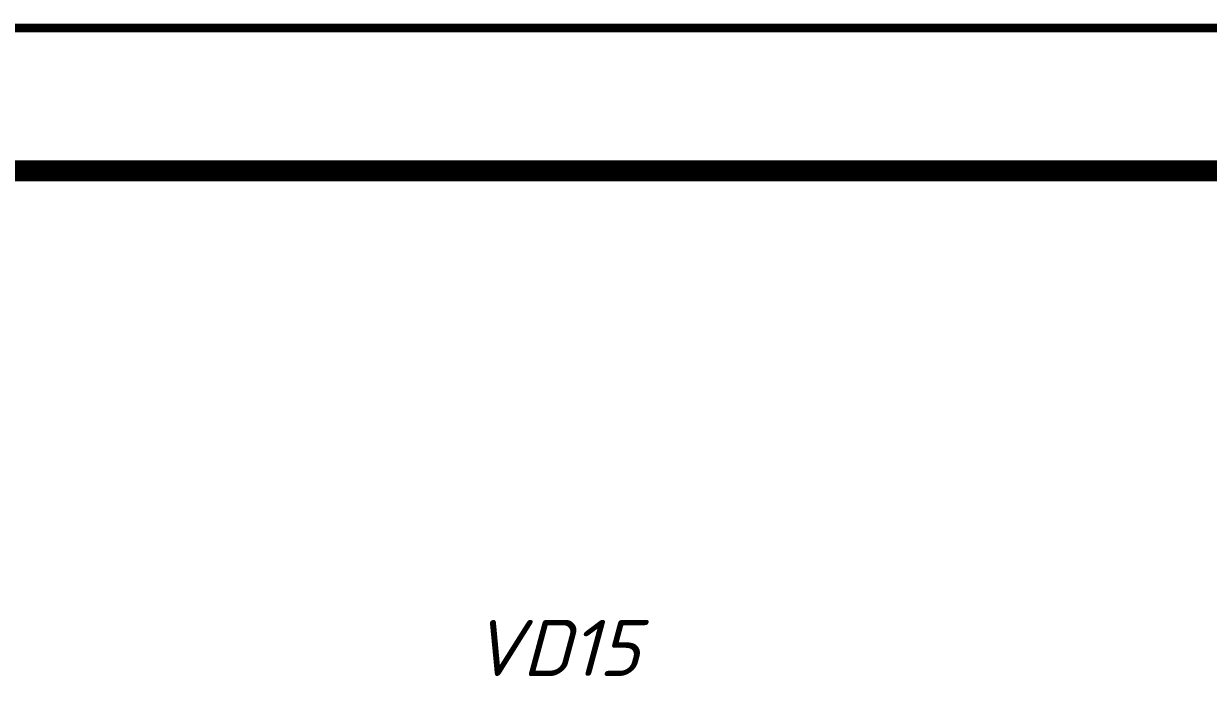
# Model space of a CAD drawing. Header units: inches. Extents: x 0 to 841, y 0 to 594.
# Drawn here: x 375.52 to 417.26, y 570.64 to 594.15 of the extents above; entities that cross this region are included whole.
import ezdxf

# ---------------------------------------------------------------- set-up
doc = ezdxf.new("R2010")
doc.units = ezdxf.units.IN
doc.layers.add('Sheet', color=255, linetype='Continuous')
doc.styles.get("Standard").update_dxf_attribs({"font": 'isocpeui.ttf'})

msp = doc.modelspace()

# ---------------------------------------------------------------- linework, layer by layer
at = {"layer": 'Sheet'}
for points in [[(0.045, 594, 0.3, 0.3, 0), (841, 594, 0.3, 0.3, 0), (841, 0, 0.3, 0.3, 0), (0.045, 0, 0.3, 0.3, 0), (0.045, 594, 0.3, 0.3, 0)], [(0.045, 594, 0.3, 0.3, 0), (841, 594, 0.3, 0.3, 0), (841, 0, 0.3, 0.3, 0), (0.045, 0, 0.3, 0.3, 0), (0.045, 594, 0.3, 0.3, 0)], [(0.045, 594, 0.0991, 0.0991, 0), (0.045, 0, 0.0991, 0.0991, 0), (841, 0, 0.0991, 0.0991, 0), (841, 594, 0.0991, 0.0991, 0), (0.045, 594, 0.0991, 0.0991, 0), (0.045, 594, 0.0991, 0.0991, 0)], [(0.045, 594, 0.0991, 0.0991, 0), (0.045, 0, 0.0991, 0.0991, 0), (841, 0, 0.0991, 0.0991, 0), (841, 594, 0.0991, 0.0991, 0), (0.045, 594, 0.0991, 0.0991, 0), (0.045, 594, 0.0991, 0.0991, 0)], [(20.032, 588.969, 0.749, 0.749, 0), (836.014, 588.969, 0.749, 0.749, 0), (836.014, 4.986, 0.749, 0.749, 0), (20.032, 4.986, 0.749, 0.749, 0), (20.032, 588.969, 0.749, 0.749, 0)]]:
    msp.add_lwpolyline(points, format="xyseb", close=True, dxfattribs=at)

# ---------------------------------------------------------------- texts
msp.add_text('VD15', height=1.9764, dxfattribs=at).set_placement((391.305, 571.181))

doc.saveas('drawing.dxf')
